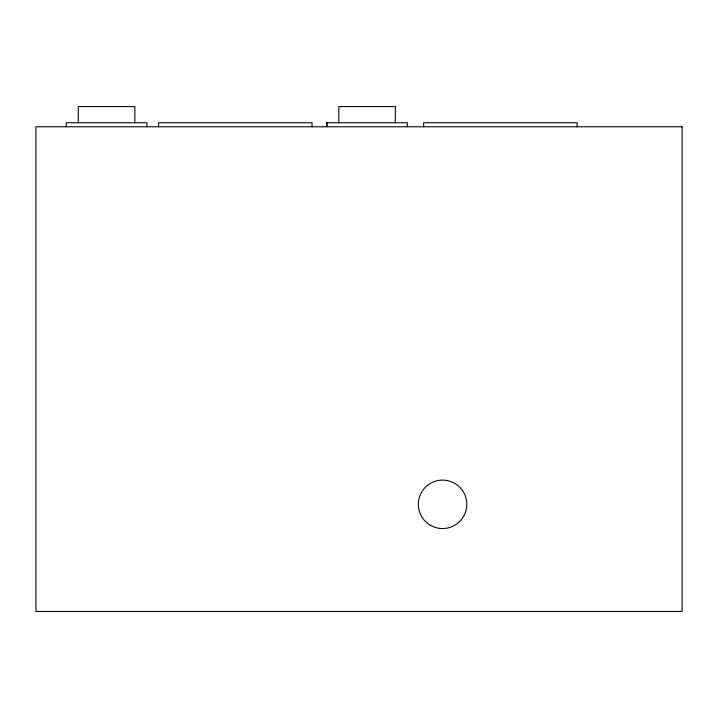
<?xml version="1.0" encoding="UTF-8"?>
<svg xmlns="http://www.w3.org/2000/svg" width="718" height="718" viewBox="0 0 718 718"><rect width="100%" height="100%" fill="white"/><g stroke="black" fill="none" stroke-linecap="round" stroke-linejoin="round"><path stroke-width="1.08" d="M326.852 122.733L326.789 126.772L326.771 122.733L407.384 122.733L407.303 126.772M577.066 126.772L577.092 122.733L423.62 122.733L423.647 126.772M395.349 122.733L395.349 106.578L338.806 106.578L338.806 122.733M312.052 126.772L312.052 122.733L158.579 122.733L158.579 126.772M146.966 126.772L146.957 122.733L66.191 122.733L66.191 126.772M134.849 122.733L134.849 106.578L78.307 106.578L78.307 122.733M682.1 126.772L35.9 126.772L35.9 611.422L682.1 611.422L682.1 126.772M430.441 525.307A24.232 24.232 0 0 0 466.79 504.323A24.232 24.232 0 0 0 430.441 483.34A24.232 24.232 0 0 0 430.441 525.307"/></g></svg>
